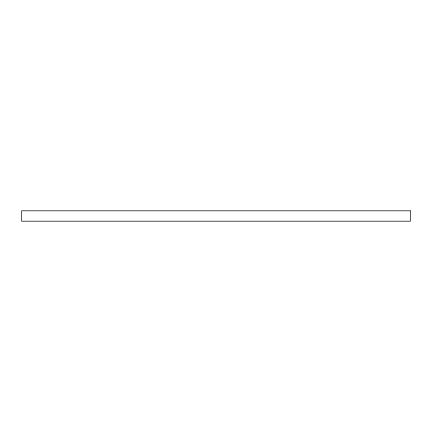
<?xml version="1.0" encoding="UTF-8"?>
<svg xmlns="http://www.w3.org/2000/svg" width="432" height="432" viewBox="0 0 432 432"><rect width="100%" height="100%" fill="white"/><g stroke="black" fill="none" stroke-linecap="round" stroke-linejoin="round"><path stroke-width="0.65" d="M410.4 210.816L21.6 210.816L21.6 221.184L410.4 221.184L410.4 210.816"/></g></svg>
